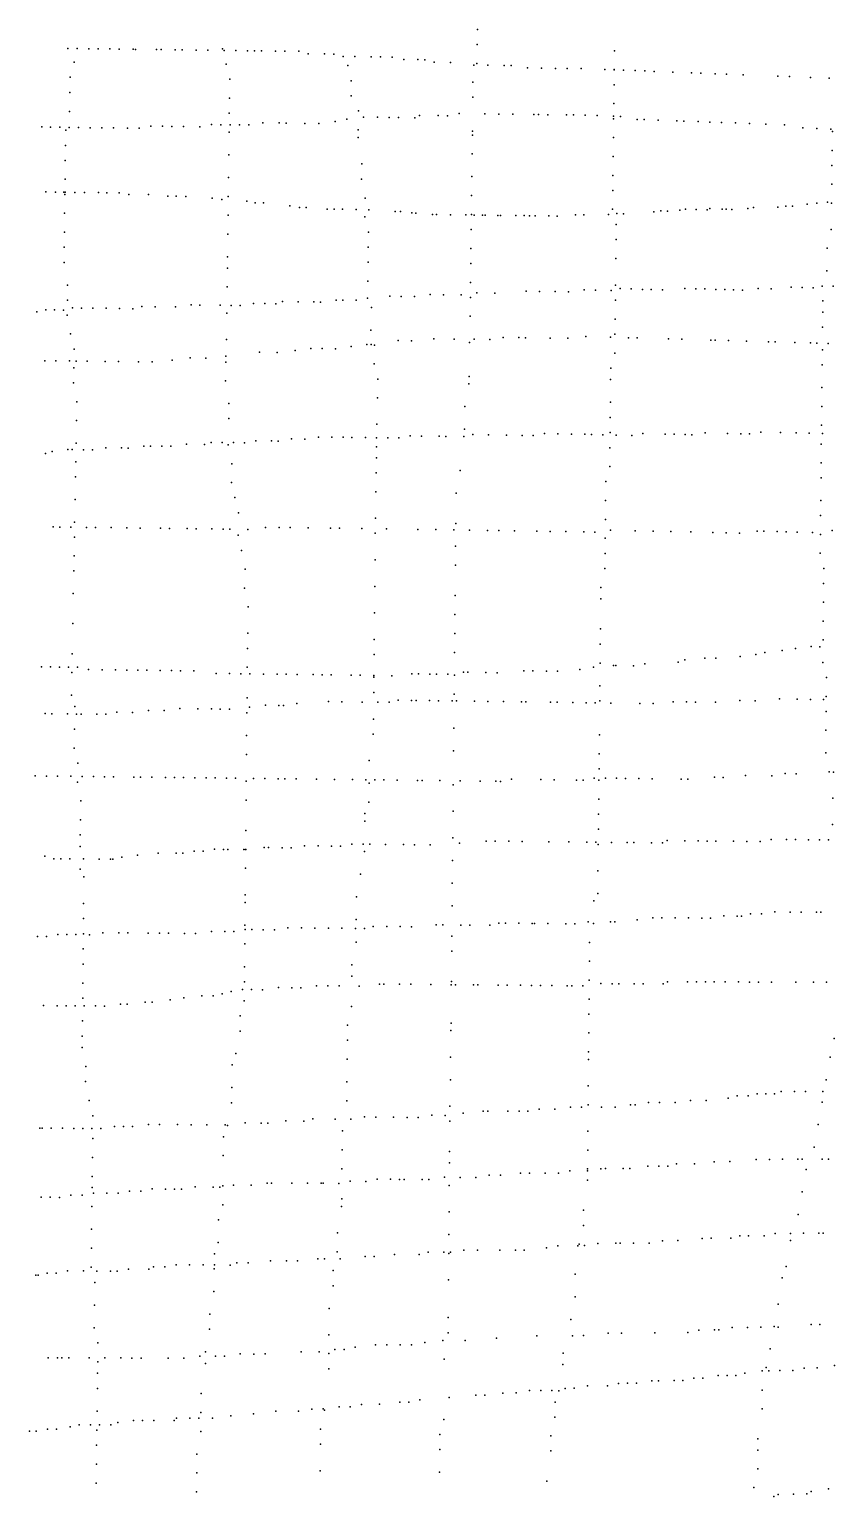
# Model space of a CAD drawing. Header units: metres. Extents: x 694845 to 695018, y 7627495 to 7627806.
# Drawn here: x 694847.5 to 694932.8, y 7627650.6 to 7627806.1 of the extents above; entities that cross this region are included whole.
import ezdxf

# ---------------------------------------------------------------- set-up
doc = ezdxf.new("R2010")
doc.units = ezdxf.units.M

msp = doc.modelspace()

# ---------------------------------------------------------------- linework, layer by layer
at = {"layer": 'Pontos'}
for p in [(694894.94, 7627806.08, 416), (694851.54, 7627804.05, 416), (694852.53, 7627804.04, 416), (694853.77, 7627804.02, 416), (694854.76, 7627804.01, 416), (694855.99, 7627804, 416), (694867.94, 7627804, 416), (694894.92, 7627804.48, 416), (694852.22, 7627802.59, 416), (694856.98, 7627803.98, 416), (694858.47, 7627803.97, 416), (694858.71, 7627803.96, 416), (694860.94, 7627803.94, 416), (694861.43, 7627803.93, 416), (694862.92, 7627803.91, 416), (694863.66, 7627803.9, 416), (694865.14, 7627803.89, 416), (694866.38, 7627803.87, 416), (694868.11, 7627803.85, 416), (694869.35, 7627803.83, 416), (694870.58, 7627803.82, 416), (694871.33, 7627803.81, 416), (694872.07, 7627803.8, 416), (694873.55, 7627803.78, 416), (694874.54, 7627803.77, 416), (694876.03, 7627803.76, 416), (694877.01, 7627803.5, 416), (694878.74, 7627803.48, 417), (694879.73, 7627803.46, 417), (694880.72, 7627803.21, 417), (694881.96, 7627803.19, 417), (694883.69, 7627803.17, 417), (694884.68, 7627803.16, 417), (694885.91, 7627803.14, 417), (694887.15, 7627802.88, 417), (694888.63, 7627802.87, 417), (694889.37, 7627802.86, 417), (694890.36, 7627802.6, 417), (694892.09, 7627802.58, 416), (694894.9, 7627802.48, 416), (694909.46, 7627803.81, 414), (694851.8, 7627801, 416), (694868.32, 7627802.4, 416), (694881.21, 7627802.24, 417), (694894.56, 7627802.3, 416), (694896.05, 7627802.28, 416), (694897.78, 7627802.26, 416), (694898.52, 7627802.26, 416), (694900.25, 7627801.99, 415), (694901.73, 7627801.97, 415), (694903.22, 7627801.95, 415), (694904.45, 7627801.94, 415), (694905.94, 7627801.92, 415), (694908.43, 7627801.83, 414), (694909.43, 7627801.81, 414), (694909.43, 7627801.79, 414), (694910.42, 7627801.76, 414), (694911.67, 7627801.71, 414), (694912.67, 7627801.67, 414), (694913.66, 7627801.63, 414), (694915.65, 7627801.56, 413), (694917.64, 7627801.48, 413), (694918.63, 7627801.44, 413), (694920.12, 7627801.38, 413), (694921.35, 7627801.34, 412), (694923.09, 7627801.27, 412), (694926.79, 7627801.13, 412), (694928.02, 7627801.08, 412), (694930.24, 7627800.99, 411), (694932.21, 7627800.91, 411), (694851.78, 7627799.39, 416), (694868.71, 7627800.79, 416), (694881.59, 7627800.64, 417), (694894.47, 7627800.48, 416), (694909.42, 7627800.21, 414), (694868.68, 7627798.79, 416), (694881.57, 7627799.04, 417), (694894.45, 7627798.88, 416), (694909.39, 7627798.21, 414), (694851.75, 7627797.39, 416), (694868.66, 7627797.19, 416), (694879.89, 7627796.33, 416), (694881.13, 7627796.56, 416), (694882.36, 7627797.43, 416), (694882.87, 7627796.79, 416), (694884.35, 7627796.77, 417), (694885.59, 7627796.75, 417), (694886.58, 7627796.74, 417), (694888.31, 7627796.72, 417), (694888.81, 7627796.96, 417), (694890.79, 7627796.94, 416), (694891.78, 7627796.93, 416), (694893.02, 7627797.16, 416), (694895.74, 7627797.12, 416), (694897.22, 7627797.11, 416), (694898.7, 7627797.09, 416), (694900.93, 7627797.06, 415), (694901.42, 7627797.06, 415), (694902.41, 7627797.04, 415), (694904.39, 7627797.02, 415), (694905.13, 7627797.01, 415), (694906.37, 7627796.99, 415), (694907.62, 7627796.95, 414), (694909.37, 7627796.88, 414), (694909.37, 7627796.61, 414), (694910.12, 7627796.85, 414), (694911.86, 7627796.54, 414), (694912.6, 7627796.52, 414), (694914.1, 7627796.46, 414), (694916.08, 7627796.39, 413), (694916.83, 7627796.36, 413), (694918.32, 7627796.31, 413), (694919.56, 7627796.26, 413), (694920.8, 7627796.21, 413), (694848.8, 7627795.75, 416), (694849.71, 7627795.71, 416), (694850.7, 7627795.7, 416), (694851.33, 7627795.4, 416), (694851.69, 7627795.69, 416), (694852.68, 7627795.67, 416), (694853.91, 7627795.66, 416), (694855.15, 7627795.64, 416), (694856.39, 7627795.63, 416), (694857.87, 7627795.61, 415), (694859.11, 7627795.6, 415), (694860.35, 7627795.83, 415), (694861.58, 7627795.81, 416), (694862.57, 7627795.8, 416), (694863.81, 7627795.79, 416), (694865.54, 7627795.76, 416), (694866.78, 7627796, 416), (694867.77, 7627795.98, 416), (694868.64, 7627795.19, 416), (694868.76, 7627795.97, 416), (694869.75, 7627795.96, 416), (694870.74, 7627795.95, 416), (694872.22, 7627796.18, 416), (694873.96, 7627796.16, 416), (694874.7, 7627796.15, 416), (694876.68, 7627796.12, 416), (694878.16, 7627796.11, 416), (694882.33, 7627795.42, 416), (694894.41, 7627795.28, 416), (694894.41, 7627794.88, 416), (694922.28, 7627796.16, 413), (694923.77, 7627796.11, 412), (694925.5, 7627796.04, 412), (694927.47, 7627795.96, 412), (694929.44, 7627795.63, 412), (694930.92, 7627795.57, 411), (694932.39, 7627795.51, 411), (694932.55, 7627795.26, 411), (694851.31, 7627793.79, 415), (694882.32, 7627794.62, 416), (694909.35, 7627794.61, 414), (694932.52, 7627793.26, 411), (694851.29, 7627792.19, 415), (694868.61, 7627792.79, 416), (694882.69, 7627791.82, 416), (694894.38, 7627792.88, 416), (694909.32, 7627792.61, 414), (694932.51, 7627791.66, 411), (694851.26, 7627790.19, 415), (694868.58, 7627790.38, 415), (694882.67, 7627790.22, 416), (694894.35, 7627790.48, 416), (694909.3, 7627790.61, 414), (694849.21, 7627788.85, 415), (694850.24, 7627788.83, 415), (694851.12, 7627788.82, 415), (694851.24, 7627788.59, 415), (694851.27, 7627788.82, 415), (694852.3, 7627788.81, 415), (694853.33, 7627788.8, 415), (694854.8, 7627788.78, 415), (694855.68, 7627788.77, 415), (694857, 7627788.75, 415), (694858.03, 7627788.59, 415), (694860.09, 7627788.57, 415), (694894.33, 7627788.47, 416), (694909.28, 7627789.01, 414), (694932.49, 7627789.66, 411), (694862.14, 7627788.4, 415), (694863.02, 7627788.39, 415), (694864.05, 7627788.38, 415), (694866.84, 7627788.2, 415), (694867.87, 7627788.04, 415), (694868.56, 7627788.38, 415), (694870.51, 7627787.86, 415), (694871.39, 7627787.7, 415), (694872.27, 7627787.69, 415), (694875.06, 7627787.37, 415), (694876.09, 7627787.21, 415), (694876.82, 7627787.2, 415), (694879.03, 7627787.03, 416), (694879.76, 7627787.02, 416), (694880.64, 7627787.01, 416), (694882.11, 7627786.99, 416), (694883.05, 7627788.21, 416), (694883.43, 7627786.97, 416), (694909.26, 7627787.01, 414), (694916.41, 7627786.92, 414), (694916.99, 7627787.04, 414), (694918.14, 7627787, 413), (694919.29, 7627786.95, 413), (694919.58, 7627787.09, 413), (694920.88, 7627787.04, 413), (694921.31, 7627787.02, 413), (694921.89, 7627787, 413), (694923.61, 7627787.08, 413), (694924.18, 7627787.2, 413), (694926.76, 7627787.25, 412), (694927.62, 7627787.36, 412), (694928.33, 7627787.33, 412), (694929.9, 7627787.56, 412), (694930.9, 7627787.66, 412), (694932.04, 7627787.76, 412), (694932.46, 7627787.66, 412), (694851.22, 7627786.59, 415), (694868.53, 7627786.38, 415), (694883.03, 7627786.21, 416), (694886.22, 7627786.79, 416), (694886.81, 7627786.79, 416), (694887.99, 7627786.63, 416), (694888.43, 7627786.62, 416), (694890.19, 7627786.45, 416), (694890.63, 7627786.45, 416), (694892.1, 7627786.43, 416), (694893.72, 7627786.41, 416), (694894.31, 7627786.47, 416), (694894.6, 7627786.4, 416), (694895.48, 7627786.39, 415), (694895.77, 7627786.39, 415), (694897.1, 7627786.37, 415), (694897.39, 7627786.37, 415), (694899.01, 7627786.35, 415), (694899.89, 7627786.34, 415), (694900.48, 7627786.33, 415), (694901.06, 7627786.32, 415), (694902.53, 7627786.31, 415), (694903.41, 7627786.3, 415), (694905.33, 7627786.42, 415), (694906.21, 7627786.41, 414), (694908.84, 7627786.46, 414), (694909.65, 7627785.4, 414), (694909.72, 7627786.58, 414), (694910.44, 7627786.55, 414), (694913.65, 7627786.73, 414), (694914.38, 7627786.85, 414), (694915.1, 7627786.82, 414), (694851.2, 7627784.59, 414), (694868.51, 7627784.38, 415), (694883.41, 7627784.6, 416), (694894.29, 7627784.87, 415), (694909.63, 7627783.8, 414), (694932.43, 7627784.87, 412), (694851.18, 7627782.99, 414), (694883.39, 7627783, 416), (694894.26, 7627782.87, 415), (694932.01, 7627782.89, 412), (694851.16, 7627781.39, 414), (694868.47, 7627780.78, 414), (694868.48, 7627781.98, 415), (694883.37, 7627781.4, 415), (694894.24, 7627781.27, 415), (694909.6, 7627781.8, 414), (694883.35, 7627779.4, 415), (694894.22, 7627779.27, 415), (694931.98, 7627780.49, 412), (694851.53, 7627778.98, 414), (694868.44, 7627778.78, 414), (694883.31, 7627777.59, 415), (694885.67, 7627777.8, 415), (694886.86, 7627777.78, 415), (694888.27, 7627777.77, 415), (694889.93, 7627777.98, 415), (694891.35, 7627777.96, 415), (694893.24, 7627777.94, 415), (694894.2, 7627777.67, 415), (694894.9, 7627778.16, 415), (694896.79, 7627778.13, 415), (694900.11, 7627778.33, 415), (694901.53, 7627778.31, 415), (694903.18, 7627778.29, 415), (694904.6, 7627778.28, 415), (694906.26, 7627778.49, 414), (694907.45, 7627778.45, 414), (694909.11, 7627778.4, 414), (694909.57, 7627778.99, 414), (694910.06, 7627778.61, 414), (694911.24, 7627778.57, 414), (694912.43, 7627778.53, 414), (694913.37, 7627778.5, 414), (694914.56, 7627778.47, 414), (694916.92, 7627778.63, 414), (694918.1, 7627778.59, 414), (694919.04, 7627778.57, 414), (694920.21, 7627778.53, 413), (694921.15, 7627778.5, 413), (694922.09, 7627778.47, 413), (694923.03, 7627778.44, 413), (694924.68, 7627778.63, 413), (694926.08, 7627778.58, 413), (694928.19, 7627778.75, 412), (694929.36, 7627778.72, 412), (694930.53, 7627778.68, 412), (694931.47, 7627778.88, 412), (694932.63, 7627778.85, 412), (694848.27, 7627776.14, 414), (694849.22, 7627776.36, 414), (694850.16, 7627776.35, 414), (694851.11, 7627776.34, 414), (694851.51, 7627777.38, 414), (694852.06, 7627776.56, 414), (694853.01, 7627776.55, 414), (694854.19, 7627776.53, 414), (694855.61, 7627776.52, 414), (694857.03, 7627776.5, 414), (694858.45, 7627776.48, 414), (694859.4, 7627776.71, 414), (694860.82, 7627776.69, 414), (694862.95, 7627776.66, 414), (694864.61, 7627776.88, 414), (694865.55, 7627776.87, 414), (694867.68, 7627776.84, 414), (694868.86, 7627776.83, 414), (694869.81, 7627776.82, 414), (694871.23, 7627777.03, 414), (694872.41, 7627777.02, 414), (694873.6, 7627777, 414), (694874.31, 7627777.23, 415), (694875.97, 7627777.21, 415), (694877.62, 7627777.19, 415), (694878.33, 7627777.18, 415), (694879.99, 7627777.4, 415), (694880.7, 7627777.39, 415), (694882.12, 7627777.37, 415), (694883.71, 7627776.6, 415), (694909.56, 7627777.38, 414), (694931.53, 7627776.11, 412), (694931.54, 7627777.31, 412), (694851.48, 7627775.79, 414), (694868.4, 7627775.99, 414), (694894.17, 7627775.68, 415), (694909.54, 7627775.38, 414), (694931.51, 7627774.52, 412), (694851.84, 7627773.8, 413), (694868.35, 7627773.2, 414), (694883.67, 7627774.21, 415), (694886.55, 7627773.1, 415), (694887.97, 7627773.08, 415), (694890.34, 7627773.29, 415), (694892.47, 7627773.26, 415), (694894.12, 7627772.89, 415), (694894.6, 7627773.24, 415), (694896.25, 7627773.22, 415), (694897.68, 7627773.44, 415), (694899.33, 7627773.42, 415), (694900.04, 7627773.41, 415), (694902.65, 7627773.37, 415), (694904.54, 7627773.34, 414), (694906.44, 7627773.53, 414), (694909.05, 7627773.46, 414), (694909.52, 7627773.77, 414), (694910.95, 7627773.4, 414), (694911.89, 7627773.38, 414), (694915.2, 7627773.28, 414), (694916.62, 7627773.24, 414), (694919.68, 7627773.15, 414), (694920.15, 7627773.14, 414), (694921.56, 7627773.1, 413), (694923.44, 7627773.04, 413), (694925.78, 7627772.98, 413), (694926.48, 7627772.96, 413), (694928.59, 7627772.9, 413), (694852.22, 7627772.2, 413), (694868.3, 7627771.44, 414), (694871.86, 7627771.87, 414), (694873.75, 7627771.85, 414), (694875.65, 7627772.06, 414), (694877.31, 7627772.27, 414), (694878.49, 7627772.26, 414), (694879.91, 7627772.24, 415), (694881.57, 7627772.46, 415), (694883.23, 7627772.67, 415), (694883.7, 7627772.67, 415), (694884.05, 7627772.62, 415), (694909.5, 7627771.77, 414), (694930.22, 7627772.85, 413), (694930.92, 7627772.83, 412), (694931.49, 7627772.12, 412), (694932.09, 7627772.79, 412), (694849.12, 7627770.97, 413), (694850.3, 7627770.96, 413), (694851.72, 7627770.94, 413), (694852.18, 7627770.21, 413), (694852.43, 7627770.93, 413), (694853.62, 7627770.92, 413), (694855.51, 7627770.89, 413), (694856.93, 7627770.88, 413), (694859.06, 7627770.85, 413), (694860.48, 7627770.84, 413), (694862.61, 7627771.04, 413), (694864.51, 7627771.26, 413), (694866.17, 7627771.24, 413), (694868.3, 7627770.81, 414), (694884.01, 7627770.63, 415), (694909.08, 7627770.18, 414), (694931.47, 7627770.52, 413), (694852.15, 7627768.62, 413), (694868.27, 7627768.82, 413), (694884.39, 7627769.03, 415), (694894.05, 7627768.51, 415), (694894.06, 7627769.31, 415), (694909.06, 7627768.97, 414), (694884.35, 7627767.04, 414), (694931.45, 7627768.13, 412), (694852.51, 7627766.62, 413), (694868.63, 7627766.43, 413), (694893.6, 7627766.13, 414), (694909.04, 7627766.57, 414), (694931.43, 7627766.13, 412), (694852.48, 7627764.63, 413), (694868.6, 7627764.84, 413), (694884.31, 7627764.25, 414), (694893.57, 7627763.73, 414), (694909.02, 7627764.96, 414), (694931.4, 7627764.14, 412), (694852.43, 7627762.24, 413), (694864.12, 7627762.11, 413), (694866.02, 7627762.09, 413), (694866.73, 7627762.31, 413), (694867.91, 7627762.3, 413), (694868.55, 7627762.05, 413), (694869.1, 7627762.29, 413), (694870.28, 7627762.27, 413), (694871.47, 7627762.49, 413), (694873.13, 7627762.47, 413), (694873.84, 7627762.46, 413), (694875.26, 7627762.68, 413), (694876.68, 7627762.66, 414), (694878.11, 7627762.88, 414), (694879.53, 7627762.86, 414), (694880.71, 7627762.85, 414), (694881.66, 7627762.84, 414), (694883.08, 7627762.82, 414), (694884.27, 7627762.81, 414), (694885.45, 7627762.79, 414), (694886.63, 7627762.78, 414), (694887.82, 7627763, 414), (694889.01, 7627762.99, 414), (694890.9, 7627762.96, 414), (694891.61, 7627762.95, 414), (694893.51, 7627762.92, 414), (694894.46, 7627763.14, 414), (694896.13, 7627763.12, 414), (694898.02, 7627763.08, 414), (694899.68, 7627763.06, 414), (694900.87, 7627763.04, 414), (694902.06, 7627763.25, 414), (694903.48, 7627763.23, 414), (694904.9, 7627763.2, 414), (694906.32, 7627763.18, 414), (694907.04, 7627763.16, 414), (694908.22, 7627763.13, 413), (694909.01, 7627763.36, 413), (694909.64, 7627763.09, 413), (694911.3, 7627763.05, 413), (694912.49, 7627763.26, 413), (694914.85, 7627763.2, 413), (694915.79, 7627763.17, 413), (694916.97, 7627763.14, 413), (694917.68, 7627763.13, 413), (694919.09, 7627763.32, 413), (694921.44, 7627763.27, 413), (694922.85, 7627763.23, 413), (694923.79, 7627763.21, 413), (694924.96, 7627763.41, 413), (694927.07, 7627763.36, 412), (694928.7, 7627763.32, 412), (694930.1, 7627763.28, 412), (694931.38, 7627762.14, 412), (694931.5, 7627763.25, 412), (694849.18, 7627761.12, 413), (694849.89, 7627761.34, 413), (694851.56, 7627761.56, 413), (694852.03, 7627761.55, 413), (694853.21, 7627761.54, 413), (694854.16, 7627761.52, 413), (694855.59, 7627761.74, 412), (694857.25, 7627761.72, 412), (694857.96, 7627761.71, 412), (694859.62, 7627761.93, 412), (694860.33, 7627761.92, 412), (694861.51, 7627761.91, 413), (694862.46, 7627761.9, 413), (694884.24, 7627760.67, 414), (694884.26, 7627761.86, 414), (694908.99, 7627761.75, 413), (694852.39, 7627760.25, 412), (694868.92, 7627760.05, 413), (694884.22, 7627759.07, 414), (694893.12, 7627759.32, 414), (694908.97, 7627759.75, 413), (694931.36, 7627760.14, 412), (694852.36, 7627758.66, 412), (694868.88, 7627758.06, 413), (694908.55, 7627758.16, 413), (694931.35, 7627758.55, 412), (694852.32, 7627756.27, 412), (694869.26, 7627756.46, 413), (694884.18, 7627757.08, 413), (694892.69, 7627756.92, 413), (694908.53, 7627756.15, 413), (694931.32, 7627756.15, 412), (694869.63, 7627754.86, 412), (694884.14, 7627754.29, 413), (694931.3, 7627754.56, 412), (694849.99, 7627753.35, 412), (694850.7, 7627753.34, 412), (694851.88, 7627753.33, 412), (694852.28, 7627753.87, 412), (694853.54, 7627753.31, 412), (694854.49, 7627753.3, 412), (694856.15, 7627753.28, 412), (694857.81, 7627753.26, 412), (694859.23, 7627753.24, 412), (694861.36, 7627753.21, 412), (694862.31, 7627753.2, 412), (694864.21, 7627753.18, 412), (694865.16, 7627753.17, 412), (694866.82, 7627753.15, 412), (694868, 7627753.13, 412), (694868.71, 7627753.13, 412), (694870.61, 7627753.1, 412), (694872.51, 7627753.31, 413), (694873.93, 7627753.3, 413), (694875.12, 7627753.28, 413), (694877.01, 7627753.26, 413), (694879.38, 7627753.23, 413), (694880.33, 7627753.22, 413), (694882.7, 7627753.19, 413), (694884.12, 7627752.68, 413), (694885.32, 7627753.15, 413), (694888.65, 7627753.1, 413), (694890.55, 7627753.07, 413), (694892.45, 7627753.04, 413), (694892.66, 7627753.71, 413), (694894.11, 7627753.02, 413), (694896.01, 7627752.99, 413), (694897.2, 7627752.97, 413), (694898.86, 7627752.94, 413), (694901.23, 7627752.91, 413), (694902.65, 7627752.88, 413), (694904.31, 7627752.86, 412), (694906.21, 7627752.83, 412), (694907.39, 7627752.8, 412), (694908.51, 7627754.15, 412), (694909.05, 7627753, 412), (694911.66, 7627752.95, 412), (694913.55, 7627752.91, 412), (694915.43, 7627752.87, 412), (694917.55, 7627752.82, 412), (694919.9, 7627752.77, 412), (694921.31, 7627752.74, 412), (694922.72, 7627752.71, 412), (694924.6, 7627752.9, 412), (694925.3, 7627752.89, 412), (694926.7, 7627752.86, 412), (694927.64, 7627752.84, 412), (694928.81, 7627752.81, 412), (694930.44, 7627752.78, 412), (694932.54, 7627752.97, 412), (694852.25, 7627752.28, 412), (694869.59, 7627752.47, 412), (694892.64, 7627751.3, 413), (694908.49, 7627752.15, 412), (694931.28, 7627752.56, 412), (694852.21, 7627750.29, 412), (694869.96, 7627750.87, 412), (694884.1, 7627749.87, 413), (694908.47, 7627750.54, 412), (694931.26, 7627750.57, 412), (694852.18, 7627748.69, 412), (694870.33, 7627748.87, 412), (694892.62, 7627749.29, 413), (694908.45, 7627748.94, 412), (694931.65, 7627748.96, 411), (694870.29, 7627746.88, 412), (694884.07, 7627747.06, 413), (694908.02, 7627746.95, 412), (694931.63, 7627747.37, 411), (694852.13, 7627746.3, 412), (694892.59, 7627746.08, 412), (694908.01, 7627745.75, 411), (694931.61, 7627745.37, 411), (694870.66, 7627744.88, 412), (694884.04, 7627744.24, 412), (694892.57, 7627744.08, 412), (694931.59, 7627743.38, 411), (694852.07, 7627743.11, 412), (694870.61, 7627742.08, 412), (694892.55, 7627742.07, 412), (694907.98, 7627742.54, 411), (694870.58, 7627740.49, 411), (694884.02, 7627741.43, 412), (694907.96, 7627740.94, 411), (694927.25, 7627740.25, 411), (694928.65, 7627740.46, 411), (694930.29, 7627740.67, 411), (694931.22, 7627740.65, 411), (694931.57, 7627741.39, 411), (694852.01, 7627739.91, 412), (694884, 7627739.83, 412), (694892.53, 7627740.06, 412), (694907.94, 7627738.93, 411), (694912.67, 7627738.86, 410), (694916.21, 7627739.03, 410), (694916.92, 7627739.26, 410), (694919.04, 7627739.46, 410), (694920.21, 7627739.44, 410), (694922.8, 7627739.63, 410), (694924.44, 7627739.83, 411), (694925.38, 7627740.05, 411), (694931.54, 7627738.99, 411), (694848.77, 7627738.53, 412), (694849.72, 7627738.52, 412), (694850.67, 7627738.51, 412), (694851.62, 7627738.5, 411), (694851.98, 7627737.92, 411), (694852.57, 7627738.48, 411), (694853.75, 7627738.23, 411), (694855.18, 7627738.22, 411), (694856.6, 7627738.2, 411), (694857.79, 7627738.19, 411), (694858.97, 7627738.17, 411), (694859.92, 7627738.16, 411), (694861.35, 7627738.14, 411), (694862.53, 7627738.13, 411), (694863.48, 7627738.12, 411), (694864.91, 7627738.1, 411), (694867.28, 7627737.84, 411), (694868.7, 7627737.82, 411), (694869.9, 7627737.8, 411), (694870.57, 7627738.48, 411), (694870.85, 7627737.79, 411), (694872.29, 7627737.77, 411), (694873.72, 7627737.75, 411), (694874.67, 7627737.74, 411), (694875.87, 7627737.72, 411), (694877.53, 7627737.7, 411), (694878.49, 7627737.69, 412), (694879.44, 7627737.68, 412), (694881.58, 7627737.65, 412), (694882.54, 7627737.63, 412), (694883.96, 7627737.62, 412), (694883.98, 7627737.42, 412), (694885.87, 7627737.59, 412), (694888.01, 7627737.8, 412), (694888.72, 7627737.79, 412), (694889.91, 7627737.77, 412), (694890.62, 7627737.76, 412), (694891.81, 7627737.75, 412), (694892.51, 7627737.66, 412), (694893.48, 7627737.96, 412), (694893.95, 7627737.95, 412), (694895.85, 7627737.93, 411), (694897.03, 7627737.91, 411), (694899.88, 7627738.11, 411), (694900.83, 7627738.1, 411), (694902.25, 7627738.08, 411), (694903.43, 7627738.06, 411), (694905.8, 7627738.26, 411), (694907.23, 7627738.48, 411), (694909.36, 7627738.68, 411), (694909.6, 7627738.67, 411), (694911.49, 7627738.64, 410), (694931.93, 7627737.39, 411), (694883.96, 7627735.81, 412), (694892.49, 7627735.65, 411), (694907.92, 7627736.53, 411), (694851.93, 7627735.52, 411), (694852.31, 7627734.32, 411), (694863.42, 7627734.11, 411), (694865.32, 7627734.09, 411), (694866.76, 7627734.07, 411), (694867.71, 7627734.06, 411), (694868.67, 7627734.04, 411), (694870.54, 7627735.26, 411), (694870.82, 7627734.25, 411), (694872.49, 7627734.47, 411), (694873.92, 7627734.45, 411), (694874.4, 7627734.44, 411), (694875.83, 7627734.66, 411), (694879.17, 7627734.85, 411), (694880.6, 7627734.83, 411), (694882.75, 7627734.8, 411), (694884.41, 7627734.78, 411), (694885.6, 7627734.77, 411), (694886.55, 7627734.99, 412), (694887.98, 7627734.97, 412), (694888.46, 7627734.97, 412), (694889.88, 7627734.95, 411), (694890.83, 7627734.94, 411), (694892.26, 7627734.92, 411), (694892.73, 7627734.91, 411), (694894.63, 7627734.89, 411), (694896.05, 7627734.87, 411), (694897.71, 7627734.85, 411), (694899.61, 7627734.82, 411), (694900.08, 7627734.82, 411), (694902.69, 7627734.78, 411), (694903.39, 7627734.77, 411), (694905.05, 7627734.75, 411), (694906.47, 7627734.73, 411), (694907.42, 7627734.72, 411), (694907.9, 7627734.93, 411), (694909.08, 7627734.69, 411), (694912.15, 7627734.65, 411), (694913.57, 7627734.63, 411), (694915.69, 7627734.83, 410), (694917.1, 7627734.81, 410), (694918.04, 7627734.8, 411), (694920.16, 7627734.77, 411), (694922.74, 7627734.96, 411), (694924.38, 7627734.94, 411), (694926.95, 7627735.13, 411), (694928.82, 7627735.1, 411), (694930.22, 7627735.08, 412), (694931.62, 7627735.06, 412), (694931.91, 7627735.39, 412), (694849.16, 7627733.57, 411), (694849.87, 7627733.56, 411), (694851.53, 7627733.54, 411), (694852.48, 7627733.53, 411), (694852.96, 7627733.53, 411), (694854.62, 7627733.51, 411), (694855.57, 7627733.5, 411), (694856.76, 7627733.72, 411), (694858.42, 7627733.7, 411), (694860.09, 7627733.91, 411), (694861.75, 7627733.89, 411), (694870.52, 7627733.65, 411), (694883.94, 7627733, 411), (694931.89, 7627733.8, 412), (694852.27, 7627731.92, 411), (694870.5, 7627731.24, 411), (694883.92, 7627731.4, 411), (694892.45, 7627732.04, 411), (694907.87, 7627731.32, 411), (694931.87, 7627731.81, 412), (694852.23, 7627729.92, 411), (694892.43, 7627729.63, 411), (694931.85, 7627729.42, 413), (694852.6, 7627728.32, 411), (694870.48, 7627729.24, 411), (694883.49, 7627728.59, 411), (694907.85, 7627729.32, 411), (694848.09, 7627726.97, 411), (694849.28, 7627726.96, 411), (694850.47, 7627726.95, 411), (694851.89, 7627726.93, 411), (694852.57, 7627726.32, 411), (694853.08, 7627726.91, 411), (694854.27, 7627726.9, 411), (694855.45, 7627726.89, 411), (694856.4, 7627726.87, 411), (694858.55, 7627726.85, 411), (694859.27, 7627726.84, 411), (694860.47, 7627726.83, 411), (694861.9, 7627726.81, 411), (694862.86, 7627726.8, 411), (694863.82, 7627726.79, 411), (694865.01, 7627726.77, 411), (694866.21, 7627726.76, 411), (694867.16, 7627726.75, 411), (694868.36, 7627726.73, 411), (694869.31, 7627726.72, 411), (694870.46, 7627726.42, 411), (694871.22, 7627726.7, 411), (694872.41, 7627726.69, 411), (694873.85, 7627726.67, 411), (694874.56, 7627726.66, 411), (694875.75, 7627726.65, 411), (694877.9, 7627726.62, 411), (694879.8, 7627726.6, 411), (694881.71, 7627726.58, 411), (694883.14, 7627726.56, 411), (694884.09, 7627726.55, 411), (694885.04, 7627726.54, 411), (694886.46, 7627726.52, 411), (694888.6, 7627726.49, 411), (694889.08, 7627726.49, 411), (694890.98, 7627726.47, 411), (694893.11, 7627726.44, 411), (694895.25, 7627726.42, 411), (694896.91, 7627726.4, 411), (694897.38, 7627726.39, 411), (694898.57, 7627726.61, 411), (694901.65, 7627726.58, 411), (694903.07, 7627726.56, 411), (694905.43, 7627726.53, 411), (694906.14, 7627726.52, 411), (694907.33, 7627726.74, 411), (694907.82, 7627726.52, 411), (694907.83, 7627727.72, 411), (694908.51, 7627726.73, 411), (694909.7, 7627726.72, 411), (694910.64, 7627726.7, 411), (694912.06, 7627726.69, 411), (694913.47, 7627726.67, 411), (694916.53, 7627726.64, 411), (694917.24, 7627726.63, 411), (694920.06, 7627726.83, 412), (694921, 7627726.82, 412), (694923.35, 7627727.02, 412), (694926.15, 7627726.99, 412), (694927.56, 7627727.21, 412), (694928.72, 7627727.19, 413), (694932.23, 7627727.41, 413), (694932.68, 7627727.38, 413), (694883.47, 7627726.19, 411), (694892.39, 7627726.02, 411), (694852.93, 7627724.32, 411), (694870.44, 7627724.41, 410), (694883.45, 7627724.18, 410), (694892.37, 7627723.22, 411), (694907.8, 7627724.52, 411), (694932.6, 7627724.62, 414), (694852.9, 7627722.32, 410), (694883.02, 7627722.18, 410), (694883.03, 7627722.98, 410), (694907.78, 7627722.92, 411), (694932.57, 7627721.83, 414), (694852.88, 7627720.71, 410), (694870.41, 7627721.2, 410), (694892.34, 7627720.41, 410), (694895.89, 7627720.07, 411), (694896.84, 7627720.06, 411), (694898.26, 7627720.04, 411), (694907.77, 7627721.32, 411), (694915.05, 7627720.11, 412), (694916.93, 7627720.09, 412), (694918.34, 7627720.08, 412), (694919.28, 7627720.07, 412), (694920.21, 7627720.06, 412), (694922.09, 7627720.04, 413), (694923.49, 7627720.03, 413), (694926.07, 7627720.24, 413), (694927.7, 7627720.22, 414), (694928.63, 7627720.22, 414), (694930.03, 7627720.2, 414), (694931.2, 7627720.19, 414), (694932.13, 7627720.18, 414), (694852.87, 7627719.5, 410), (694858.95, 7627718.58, 410), (694861.11, 7627718.8, 410), (694863.02, 7627718.77, 410), (694863.74, 7627718.77, 410), (694864.94, 7627718.99, 410), (694865.89, 7627718.98, 410), (694867.09, 7627719.2, 410), (694868.04, 7627719.19, 410), (694868.52, 7627719.19, 410), (694870.19, 7627719.17, 410), (694870.39, 7627719.19, 410), (694870.43, 7627719.17, 410), (694872.34, 7627719.38, 410), (694872.82, 7627719.38, 410), (694874.25, 7627719.36, 410), (694875.2, 7627719.35, 410), (694876.63, 7627719.57, 410), (694878.06, 7627719.56, 410), (694879.49, 7627719.54, 410), (694880.44, 7627719.53, 410), (694881.64, 7627719.75, 410), (694882.83, 7627719.74, 410), (694882.99, 7627718.97, 410), (694883.54, 7627719.73, 410), (694885.2, 7627719.71, 410), (694887.1, 7627719.69, 410), (694888.29, 7627719.68, 410), (694889.95, 7627719.66, 410), (694893.04, 7627719.86, 410), (694899.68, 7627720.03, 411), (694902.52, 7627719.99, 411), (694904.65, 7627719.97, 411), (694906.54, 7627719.95, 411), (694907.49, 7627719.94, 411), (694907.75, 7627719.71, 411), (694909.14, 7627719.93, 411), (694910.8, 7627719.91, 412), (694911.51, 7627719.91, 412), (694913.39, 7627719.89, 412), (694914.57, 7627719.88, 412), (694924.9, 7627720.02, 413), (694849.12, 7627718.45, 410), (694850.08, 7627718.2, 410), (694850.8, 7627718.2, 410), (694851.76, 7627718.19, 410), (694852.85, 7627717.09, 410), (694853.2, 7627718.17, 410), (694854.88, 7627718.15, 410), (694856.07, 7627718.14, 410), (694856.31, 7627718.14, 410), (694857.27, 7627718.36, 410), (694870.37, 7627717.19, 410), (694892.32, 7627718.01, 410), (694853.25, 7627716.28, 410), (694882.56, 7627716.57, 410), (694892.29, 7627715.6, 410), (694907.72, 7627716.91, 411), (694870.35, 7627714.38, 410), (694882.14, 7627714.17, 410), (694907.7, 7627714.51, 412), (694853.23, 7627713.46, 410), (694870.34, 7627713.57, 410), (694892.27, 7627713.2, 410), (694907.28, 7627713.72, 412), (694923.87, 7627712.34, 414), (694925.04, 7627712.34, 414), (694926.44, 7627712.56, 414), (694928.07, 7627712.55, 415), (694929.24, 7627712.54, 415), (694930.87, 7627712.53, 415), (694931.33, 7627712.53, 415), (694853.21, 7627711.86, 410), (694870.32, 7627711.17, 410), (694874.88, 7627710.88, 410), (694876.31, 7627710.87, 410), (694877.74, 7627710.85, 409), (694879.16, 7627710.84, 409), (694880.59, 7627710.83, 409), (694882.02, 7627710.81, 409), (694882.11, 7627711.77, 409), (694882.97, 7627710.8, 409), (694883.92, 7627711.03, 409), (694885.35, 7627711.01, 409), (694886.77, 7627711, 409), (694887.96, 7627710.99, 409), (694890.57, 7627711.2, 410), (694891.29, 7627711.19, 410), (694893.18, 7627711.17, 410), (694894.13, 7627711.16, 410), (694896.26, 7627711.14, 410), (694897.21, 7627711.37, 410), (694897.92, 7627711.36, 410), (694899.34, 7627711.35, 411), (694900.76, 7627711.33, 411), (694901, 7627711.33, 411), (694902.42, 7627711.32, 411), (694904.31, 7627711.3, 411), (694905.26, 7627711.29, 411), (694906.68, 7627711.52, 412), (694907.26, 7627711.32, 412), (694909.05, 7627711.5, 412), (694909.52, 7627711.5, 412), (694911.88, 7627711.72, 412), (694913.54, 7627711.94, 412), (694914.48, 7627711.94, 412), (694915.89, 7627711.93, 413), (694917.3, 7627711.92, 413), (694918.71, 7627711.91, 413), (694919.65, 7627711.91, 413), (694921.06, 7627712.13, 413), (694922.46, 7627712.12, 414), (694922.93, 7627712.12, 414), (694848.33, 7627709.96, 410), (694849.29, 7627709.95, 410), (694850.49, 7627710.17, 410), (694851.45, 7627710.16, 410), (694852.41, 7627710.15, 410), (694853.2, 7627710.25, 410), (694853.84, 7627710.14, 410), (694855.28, 7627710.36, 410), (694856.96, 7627710.35, 410), (694857.92, 7627710.34, 410), (694860.07, 7627710.32, 410), (694861.27, 7627710.3, 410), (694862.22, 7627710.3, 410), (694863.9, 7627710.28, 410), (694865.09, 7627710.27, 410), (694866.76, 7627710.49, 410), (694868.2, 7627710.47, 410), (694869.15, 7627710.47, 410), (694870.3, 7627709.16, 410), (694870.35, 7627710.69, 410), (694871.06, 7627710.68, 410), (694872.25, 7627710.67, 410), (694873.45, 7627710.66, 410), (694882.09, 7627709.36, 409), (694892.24, 7627709.99, 410), (694906.83, 7627709.33, 412), (694853.18, 7627708.64, 410), (694892.23, 7627708.39, 410), (694853.17, 7627707.03, 410), (694870.28, 7627706.75, 410), (694881.66, 7627706.96, 409), (694906.81, 7627707.33, 412), (694853.15, 7627705.02, 409), (694870.26, 7627705.15, 410), (694873.86, 7627704.54, 410), (694875.29, 7627704.53, 410), (694876.24, 7627704.52, 410), (694877.91, 7627704.74, 410), (694879.1, 7627704.73, 410), (694880.29, 7627704.72, 410), (694881.65, 7627705.76, 410), (694882.43, 7627704.7, 410), (694884.57, 7627704.91, 410), (694885.05, 7627704.91, 410), (694886.71, 7627704.9, 410), (694887.9, 7627704.89, 410), (694890.03, 7627704.87, 410), (694892.17, 7627704.85, 410), (694892.19, 7627705.18, 410), (694892.64, 7627704.84, 410), (694894.54, 7627704.83, 411), (694895.01, 7627704.82, 411), (694897.14, 7627704.8, 411), (694898.09, 7627704.8, 411), (694899.51, 7627704.78, 412), (694900.69, 7627704.77, 412), (694901.64, 7627704.76, 412), (694902.82, 7627704.75, 412), (694904.47, 7627704.74, 412), (694904.95, 7627704.73, 412), (694906.13, 7627704.73, 412), (694906.79, 7627705.33, 412), (694908.02, 7627704.96, 413), (694909.21, 7627704.95, 413), (694909.92, 7627704.95, 413), (694911.57, 7627704.94, 413), (694912.51, 7627704.94, 413), (694914.63, 7627704.93, 414), (694915.1, 7627705.16, 414), (694917.22, 7627705.16, 414), (694918.16, 7627705.15, 414), (694919.1, 7627705.15, 414), (694920.03, 7627705.15, 415), (694921.21, 7627705.14, 415), (694922.61, 7627705.14, 415), (694923.78, 7627705.13, 415), (694924.71, 7627705.13, 416), (694926.12, 7627705.12, 416), (694928.68, 7627705.11, 417), (694930.54, 7627705.11, 417), (694931.94, 7627705.1, 417), (694853.14, 7627703.42, 409), (694859.76, 7627703.01, 409), (694860.48, 7627703.01, 409), (694862.39, 7627703.23, 410), (694863.83, 7627703.45, 410), (694865.74, 7627703.67, 410), (694866.94, 7627703.66, 410), (694867.89, 7627703.88, 410), (694868.85, 7627704.11, 410), (694870.05, 7627704.34, 410), (694870.25, 7627703.14, 410), (694871, 7627704.33, 410), (694872.19, 7627704.32, 410), (694906.77, 7627703.33, 413), (694848.98, 7627702.63, 409), (694850.42, 7627702.62, 409), (694851.38, 7627702.61, 409), (694852.34, 7627702.6, 409), (694853.29, 7627702.6, 409), (694854.49, 7627702.59, 409), (694855.45, 7627702.58, 409), (694857.13, 7627702.8, 409), (694857.85, 7627702.79, 409), (694869.82, 7627701.54, 410), (694881.62, 7627702.55, 410), (694906.76, 7627701.73, 413), (694853.11, 7627701.01, 409), (694869.8, 7627699.94, 410), (694881.19, 7627700.56, 410), (694892.14, 7627699.98, 411), (694892.15, 7627700.78, 411), (694853.09, 7627699.4, 409), (694881.17, 7627698.96, 411), (694906.74, 7627699.73, 414), (694932.74, 7627699.14, 420), (694853.08, 7627698.2, 409), (694869.37, 7627697.54, 410), (694881.15, 7627696.95, 411), (694892.11, 7627697.18, 412), (694906.72, 7627697.73, 414), (694906.72, 7627696.93, 414), (694932.32, 7627697.16, 420), (694853.46, 7627696.19, 409), (694868.95, 7627696.35, 410), (694853.44, 7627694.58, 408), (694868.92, 7627693.94, 410), (694881.12, 7627694.55, 411), (694892.08, 7627694.78, 412), (694906.69, 7627694.13, 415), (694931.89, 7627694.78, 421), (694853.83, 7627692.57, 408), (694868.9, 7627692.34, 410), (694881.1, 7627692.55, 411), (694906.68, 7627692.13, 416), (694911.18, 7627692.12, 416), (694911.66, 7627692.12, 416), (694913.07, 7627692.35, 417), (694914.25, 7627692.35, 417), (694915.89, 7627692.35, 417), (694917.54, 7627692.59, 417), (694919.18, 7627692.59, 418), (694921.52, 7627692.82, 419), (694922.46, 7627693.06, 419), (694923.63, 7627693.06, 419), (694924.57, 7627693.29, 419), (694925.5, 7627693.29, 420), (694926.43, 7627693.29, 420), (694927.14, 7627693.52, 420), (694928.53, 7627693.52, 420), (694929.7, 7627693.52, 421), (694931.46, 7627692.4, 422), (694931.55, 7627693.53, 421), (694854.22, 7627690.96, 408), (694877.51, 7627690.63, 411), (694879.89, 7627690.61, 411), (694881.55, 7627690.6, 412), (694882.98, 7627690.83, 412), (694884.17, 7627690.82, 412), (694886.07, 7627690.8, 412), (694887.49, 7627690.79, 413), (694888.68, 7627690.79, 413), (694890.11, 7627691.01, 413), (694891.53, 7627691, 413), (694892.04, 7627691.98, 413), (694893.43, 7627691.22, 413), (694895.56, 7627691.44, 414), (694896.04, 7627691.44, 414), (694898.17, 7627691.43, 414), (694899.36, 7627691.43, 414), (694900.3, 7627691.43, 415), (694901.49, 7627691.66, 415), (694903.15, 7627691.65, 415), (694904.8, 7627691.88, 415), (694905.99, 7627691.88, 416), (694908.11, 7627691.88, 416), (694909.53, 7627691.88, 416), (694848.59, 7627689.65, 408), (694848.83, 7627689.64, 408), (694849.78, 7627689.64, 408), (694850.98, 7627689.63, 408), (694852.18, 7627689.62, 408), (694853.14, 7627689.61, 408), (694854.1, 7627689.61, 408), (694855.06, 7627689.6, 408), (694856.5, 7627689.83, 408), (694857.45, 7627689.82, 408), (694858.41, 7627689.82, 408), (694860.09, 7627690.04, 408), (694861.28, 7627690.03, 409), (694863.19, 7627690.02, 409), (694864.63, 7627690.01, 409), (694866.3, 7627690, 409), (694868.21, 7627689.99, 410), (694868.46, 7627689.94, 410), (694870.36, 7627690.21, 410), (694872.03, 7627690.19, 410), (694872.74, 7627690.19, 410), (694874.65, 7627690.41, 411), (694876.55, 7627690.4, 411), (694880.65, 7627689.35, 412), (694892.03, 7627690.38, 413), (694906.66, 7627689.33, 416), (694931.04, 7627690.02, 422), (694854.19, 7627688.55, 408), (694868.04, 7627688.74, 410), (694930.61, 7627687.64, 423), (694854.16, 7627686.55, 408), (694868.02, 7627686.74, 410), (694880.63, 7627687.35, 412), (694891.98, 7627685.98, 414), (694891.99, 7627687.18, 414), (694906.64, 7627687.33, 417), (694916.05, 7627685.85, 419), (694917.93, 7627685.85, 419), (694920.04, 7627686.09, 420), (694921.68, 7627686.1, 421), (694924.48, 7627686.34, 421), (694925.88, 7627686.34, 422), (694927.28, 7627686.35, 422), (694928.91, 7627686.35, 423), (694929.37, 7627686.35, 423), (694931.46, 7627686.36, 424), (694932.16, 7627686.36, 424), (694854.14, 7627684.54, 408), (694880.6, 7627685.35, 412), (694891.46, 7627684.44, 415), (694893.12, 7627684.43, 415), (694894.78, 7627684.43, 415), (694896.21, 7627684.66, 415), (694897.39, 7627684.66, 416), (694899.53, 7627684.89, 416), (694900.47, 7627684.89, 416), (694902.13, 7627684.88, 416), (694903.55, 7627684.88, 417), (694904.73, 7627685.11, 417), (694906.62, 7627685.33, 417), (694906.62, 7627685.12, 417), (694908.04, 7627685.35, 417), (694908.51, 7627685.36, 418), (694910.4, 7627685.36, 418), (694911.11, 7627685.36, 418), (694912.99, 7627685.6, 418), (694914.17, 7627685.61, 419), (694915.11, 7627685.61, 419), (694929.78, 7627685.27, 424), (694854.13, 7627683.34, 407), (694854.26, 7627682.76, 407), (694855.69, 7627682.75, 407), (694856.89, 7627682.75, 407), (694858.09, 7627682.98, 407), (694859.28, 7627682.97, 408), (694860.48, 7627683.2, 408), (694861.92, 7627683.19, 408), (694862.87, 7627683.18, 408), (694863.59, 7627683.18, 409), (694865.03, 7627683.41, 409), (694866.94, 7627683.4, 409), (694867.65, 7627683.39, 410), (694867.98, 7627683.54, 410), (694869.09, 7627683.62, 410), (694870.99, 7627683.61, 410), (694872.67, 7627683.83, 411), (694873.14, 7627683.83, 411), (694875.29, 7627683.82, 411), (694876.95, 7627683.81, 412), (694878.38, 7627683.8, 412), (694878.62, 7627683.8, 412), (694880.28, 7627683.79, 412), (694881.47, 7627684.02, 413), (694883.14, 7627684.01, 413), (694884.33, 7627684.23, 413), (694885.75, 7627684.23, 413), (694886.7, 7627684.22, 414), (694887.18, 7627684.22, 414), (694889.08, 7627684.21, 414), (694889.79, 7627684.21, 414), (694891.96, 7627683.58, 415), (694906.61, 7627684.13, 417), (694929.36, 7627682.89, 424), (694848.74, 7627682.32, 407), (694849.7, 7627682.32, 407), (694850.66, 7627682.31, 407), (694851.86, 7627682.54, 407), (694853.06, 7627682.53, 407), (694854.1, 7627681.33, 407), (694867.96, 7627681.53, 410), (694880.56, 7627681.35, 413), (694880.57, 7627682.15, 413), (694867.53, 7627679.94, 409), (694891.94, 7627680.77, 415), (694906.18, 7627680.94, 418), (694928.93, 7627680.51, 425), (694854.07, 7627678.93, 407), (694880.12, 7627678.55, 413), (694891.93, 7627678.37, 416), (694906.17, 7627679.34, 419), (694922.75, 7627678.23, 423), (694923.68, 7627678.24, 424), (694925.31, 7627678.25, 424), (694926.48, 7627678.48, 425), (694928.11, 7627678.49, 425), (694929.5, 7627678.5, 426), (694931.13, 7627678.51, 426), (694931.59, 7627678.52, 427), (694854.05, 7627676.92, 407), (694867.5, 7627677.53, 409), (694880.09, 7627676.55, 413), (694889.72, 7627676.49, 415), (694891.38, 7627676.49, 416), (694892.09, 7627676.49, 416), (694893.52, 7627676.72, 416), (694894.94, 7627676.72, 417), (694897.31, 7627676.72, 417), (694898.97, 7627676.72, 417), (694899.91, 7627676.72, 418), (694902.28, 7627676.95, 418), (694903.46, 7627677.19, 418), (694905.59, 7627677.19, 419), (694905.74, 7627677.35, 419), (694906.3, 7627677.2, 419), (694907.72, 7627677.44, 419), (694909.6, 7627677.45, 420), (694910.08, 7627677.45, 420), (694911.49, 7627677.46, 420), (694913.14, 7627677.47, 420), (694914.55, 7627677.71, 421), (694916.19, 7627677.73, 421), (694918.77, 7627677.97, 422), (694919.71, 7627677.98, 422), (694921.81, 7627677.99, 423), (694928.1, 7627677.74, 425), (694860.62, 7627674.94, 407), (694861.82, 7627674.94, 407), (694863.02, 7627675.17, 408), (694864.45, 7627675.16, 408), (694865.88, 7627675.16, 408), (694867.08, 7627676.33, 409), (694867.08, 7627675.15, 409), (694868.75, 7627675.14, 409), (694869.46, 7627675.37, 410), (694870.66, 7627675.37, 410), (694873.04, 7627675.59, 411), (694874.71, 7627675.58, 411), (694875.9, 7627675.58, 411), (694878.05, 7627675.8, 412), (694878.76, 7627675.8, 412), (694880.42, 7627675.79, 413), (694883.05, 7627676.03, 414), (694884, 7627676.03, 414), (694886.15, 7627676.26, 415), (694888.76, 7627676.26, 415), (694891.91, 7627676.37, 416), (694927.67, 7627674.97, 426), (694848.16, 7627674.06, 406), (694848.4, 7627674.06, 406), (694849.36, 7627674.29, 406), (694850.32, 7627674.28, 406), (694851.52, 7627674.51, 406), (694853.2, 7627674.51, 406), (694854.02, 7627674.91, 406), (694854.64, 7627674.5, 406), (694856.07, 7627674.49, 406), (694856.79, 7627674.49, 406), (694857.99, 7627674.72, 406), (694860.14, 7627674.71, 407), (694867.06, 7627674.73, 409), (694879.66, 7627674.55, 413), (694891.89, 7627673.57, 416), (694905.31, 7627674.16, 419), (694927.25, 7627673.78, 426), (694854.41, 7627673.3, 406), (694867.03, 7627672.33, 408), (694879.65, 7627672.95, 412), (694854.38, 7627670.9, 406), (694879.23, 7627670.55, 412), (694905.29, 7627671.76, 419), (694926.82, 7627671, 426), (694866.6, 7627669.93, 408), (694891.86, 7627669.57, 416), (694904.86, 7627669.38, 419), (694930.3, 7627668.83, 427), (694931.23, 7627668.83, 427), (694854.36, 7627668.49, 405), (694866.58, 7627668.33, 407), (694879.21, 7627667.75, 412), (694891.85, 7627667.97, 416), (694896.98, 7627667.4, 417), (694901.24, 7627667.64, 418), (694905.01, 7627667.65, 419), (694906.19, 7627667.66, 420), (694908.79, 7627667.92, 420), (694910.2, 7627667.93, 421), (694913.73, 7627667.97, 422), (694917.25, 7627668, 423), (694918.42, 7627668.25, 423), (694920.06, 7627668.26, 424), (694920.52, 7627668.27, 424), (694921.93, 7627668.51, 424), (694923.56, 7627668.53, 425), (694924.96, 7627668.54, 425), (694926.4, 7627668.63, 426), (694926.82, 7627668.56, 426), (694854.74, 7627666.88, 405), (694866.14, 7627665.93, 407), (694869.83, 7627665.72, 408), (694871.26, 7627665.71, 409), (694872.45, 7627665.72, 409), (694876.28, 7627665.96, 411), (694878.19, 7627665.96, 411), (694879.2, 7627665.75, 412), (694879.86, 7627666.2, 412), (694880.82, 7627666.2, 412), (694882.01, 7627666.44, 413), (694884.16, 7627666.68, 413), (694885.35, 7627666.68, 414), (694886.77, 7627666.68, 414), (694887.96, 7627666.68, 415), (694889.39, 7627666.92, 415), (694891.29, 7627667.16, 416), (694893.66, 7627667.16, 416), (694904.02, 7627665.79, 419), (694925.97, 7627666.25, 426), (694849.49, 7627665.31, 405), (694850.45, 7627665.31, 405), (694850.93, 7627665.31, 405), (694851.65, 7627665.31, 405), (694853.81, 7627665.3, 404), (694854.72, 7627664.87, 404), (694855.48, 7627665.29, 404), (694857.16, 7627665.29, 404), (694858.35, 7627665.28, 404), (694859.31, 7627665.28, 404), (694862.18, 7627665.27, 405), (694863.85, 7627665.27, 406), (694865.53, 7627665.5, 407), (694866.13, 7627664.72, 407), (694867.2, 7627665.49, 407), (694868.15, 7627665.49, 408), (694879.19, 7627664.14, 411), (694891.42, 7627665.17, 416), (694904.01, 7627664.6, 419), (694925.55, 7627664.27, 426), (694929.55, 7627664.21, 427), (694930.94, 7627664.23, 428), (694932.79, 7627664.48, 428), (694854.71, 7627663.67, 404), (694909.91, 7627662.6, 421), (694910.85, 7627662.61, 421), (694911.79, 7627662.62, 422), (694913.44, 7627662.87, 422), (694914.14, 7627662.88, 422), (694915.78, 7627662.9, 423), (694916.72, 7627662.91, 423), (694917.89, 7627663.16, 423), (694918.83, 7627663.17, 424), (694920.46, 7627663.42, 424), (694921.4, 7627663.43, 425), (694922.33, 7627663.44, 425), (694923.27, 7627663.68, 425), (694925.13, 7627663.93, 426), (694925.83, 7627663.94, 426), (694926.99, 7627663.95, 426), (694928.38, 7627663.97, 427), (694854.69, 7627662.07, 404), (694865.68, 7627661.52, 406), (694891.94, 7627661.1, 416), (694894.79, 7627661.34, 417), (694895.73, 7627661.35, 417), (694897.63, 7627661.58, 418), (694899.05, 7627661.59, 418), (694900.47, 7627661.83, 418), (694901.65, 7627661.83, 419), (694902.83, 7627661.83, 419), (694903.59, 7627661.81, 419), (694904.25, 7627662.07, 420), (694905.19, 7627662.08, 420), (694906.61, 7627662.33, 420), (694908.73, 7627662.35, 421), (694925.12, 7627661.89, 426), (694854.66, 7627659.66, 403), (694865.66, 7627659.52, 406), (694871.21, 7627659.39, 408), (694873.6, 7627659.64, 409), (694875.99, 7627659.65, 410), (694877.42, 7627659.88, 410), (694878.62, 7627659.89, 411), (694878.75, 7627659.75, 411), (694880.29, 7627660.13, 412), (694881.48, 7627660.13, 412), (694882.67, 7627660.37, 413), (694884.58, 7627660.38, 413), (694886.72, 7627660.62, 414), (694887.67, 7627660.62, 415), (694888.86, 7627660.86, 415), (694903.17, 7627660.62, 419), (694925.1, 7627659.91, 426), (694851.8, 7627657.99, 403), (694852.76, 7627658.22, 403), (694853.96, 7627658.22, 403), (694854.92, 7627658.22, 403), (694856.12, 7627658.21, 403), (694856.84, 7627658.45, 403), (694858.51, 7627658.68, 403), (694859.47, 7627658.68, 403), (694860.67, 7627658.67, 403), (694862.82, 7627658.67, 404), (694863.06, 7627658.9, 404), (694864.49, 7627658.9, 405), (694865.45, 7627658.9, 405), (694866.89, 7627658.91, 406), (694868.81, 7627659.15, 407), (694891.38, 7627658.78, 416), (694903.16, 7627659.02, 419), (694847.48, 7627657.53, 404), (694848.2, 7627657.52, 404), (694849.4, 7627657.76, 404), (694850.36, 7627657.75, 404), (694854.63, 7627657.65, 403), (694865.65, 7627657.51, 405), (694878.33, 7627657.75, 411), (694890.96, 7627657.18, 416), (694902.74, 7627657.03, 419), (694924.67, 7627656.73, 426), (694854.61, 7627656.05, 403), (694865.23, 7627655.11, 405), (694878.32, 7627656.15, 410), (694890.95, 7627655.59, 416), (694902.73, 7627655.44, 419), (694924.66, 7627655.54, 427), (694854.59, 7627654.04, 402), (694878.3, 7627653.35, 410), (694890.93, 7627653.19, 415), (694924.64, 7627653.56, 427), (694854.57, 7627652.04, 402), (694865.21, 7627653.11, 404), (694902.29, 7627652.25, 419), (694865.2, 7627651.11, 404), (694924.22, 7627651.58, 427), (694926.36, 7627650.6, 428), (694926.82, 7627650.83, 428), (694928.45, 7627650.86, 428), (694929.84, 7627650.9, 429), (694930.3, 7627651.14, 429), (694932.15, 7627651.41, 429)]:
    msp.add_point(p, dxfattribs=at)

doc.saveas('drawing.dxf')
